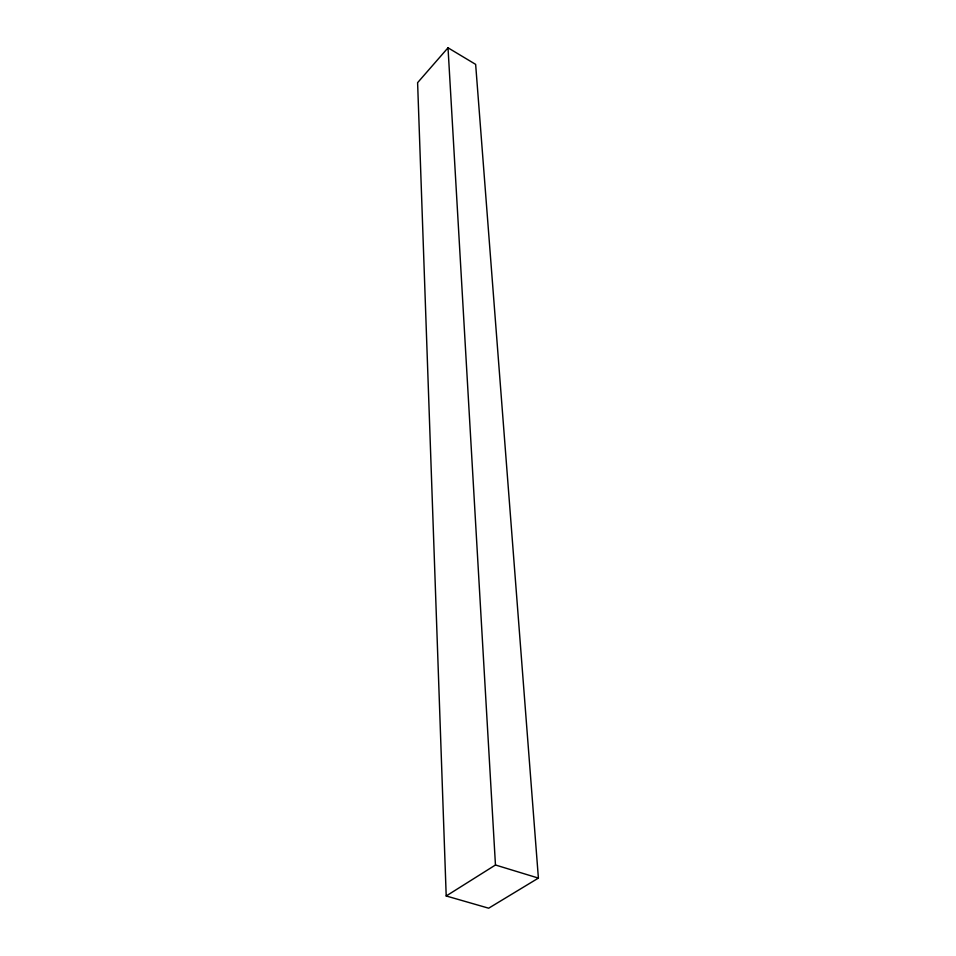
<?xml version="1.0" encoding="UTF-8"?>
<svg xmlns="http://www.w3.org/2000/svg" width="956" height="956" viewBox="0 0 956 956"><rect width="100%" height="100%" fill="white"/><g stroke="black" fill="none" stroke-linecap="round" stroke-linejoin="round"><path stroke-width="1.43" d="M448.017 47.8L417.605 82.67L446.201 895.975L488.671 908.2L538.395 878.098L475.646 64.375L448.017 47.8L495.459 865.001L446.201 895.975M495.459 865.001L538.395 878.098"/></g></svg>
